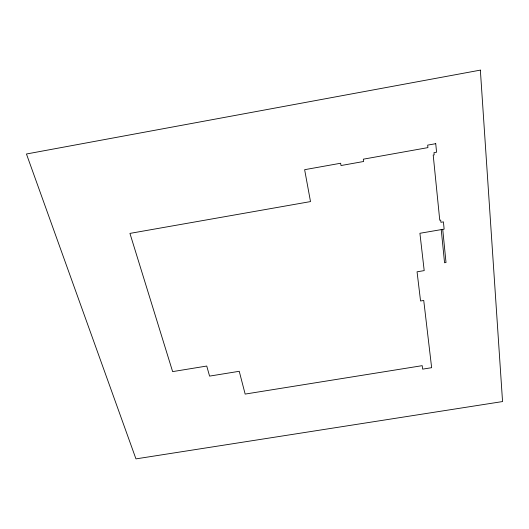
<?xml version="1.0" encoding="UTF-8"?>
<svg xmlns="http://www.w3.org/2000/svg" width="529" height="529" viewBox="0 0 529 529"><rect width="100%" height="100%" fill="white"/><g stroke="black" fill="none" stroke-linecap="round" stroke-linejoin="round"><path stroke-width="0.79" d="M442.727 229.361L446.013 262.51L444.552 262.754L441.232 229.619M480.358 70.119L26.45 153.999L135.953 458.881L502.55 401.564L480.358 70.119M435.737 143.683L427.663 145.131L427.921 147.617L363.317 159.183L363.654 161.49L341.013 165.537L340.643 163.243L304.631 169.69L310.503 201.589L129.936 233.401L172.633 371.616L206.74 366.042L209.583 376.112L239.24 371.292L245.158 394.079L422.202 365.665L422.631 369.136L431.638 367.695L423.742 300.459L420.555 300.988L417.057 271.813L424.198 270.61L419.914 233.282L444.135 229.123L443.421 221.869L440.921 222.306L440.703 220.09L439.758 220.256L433.198 155.037L434.183 154.858L433.965 152.663L436.577 152.193L435.737 143.683"/></g></svg>
